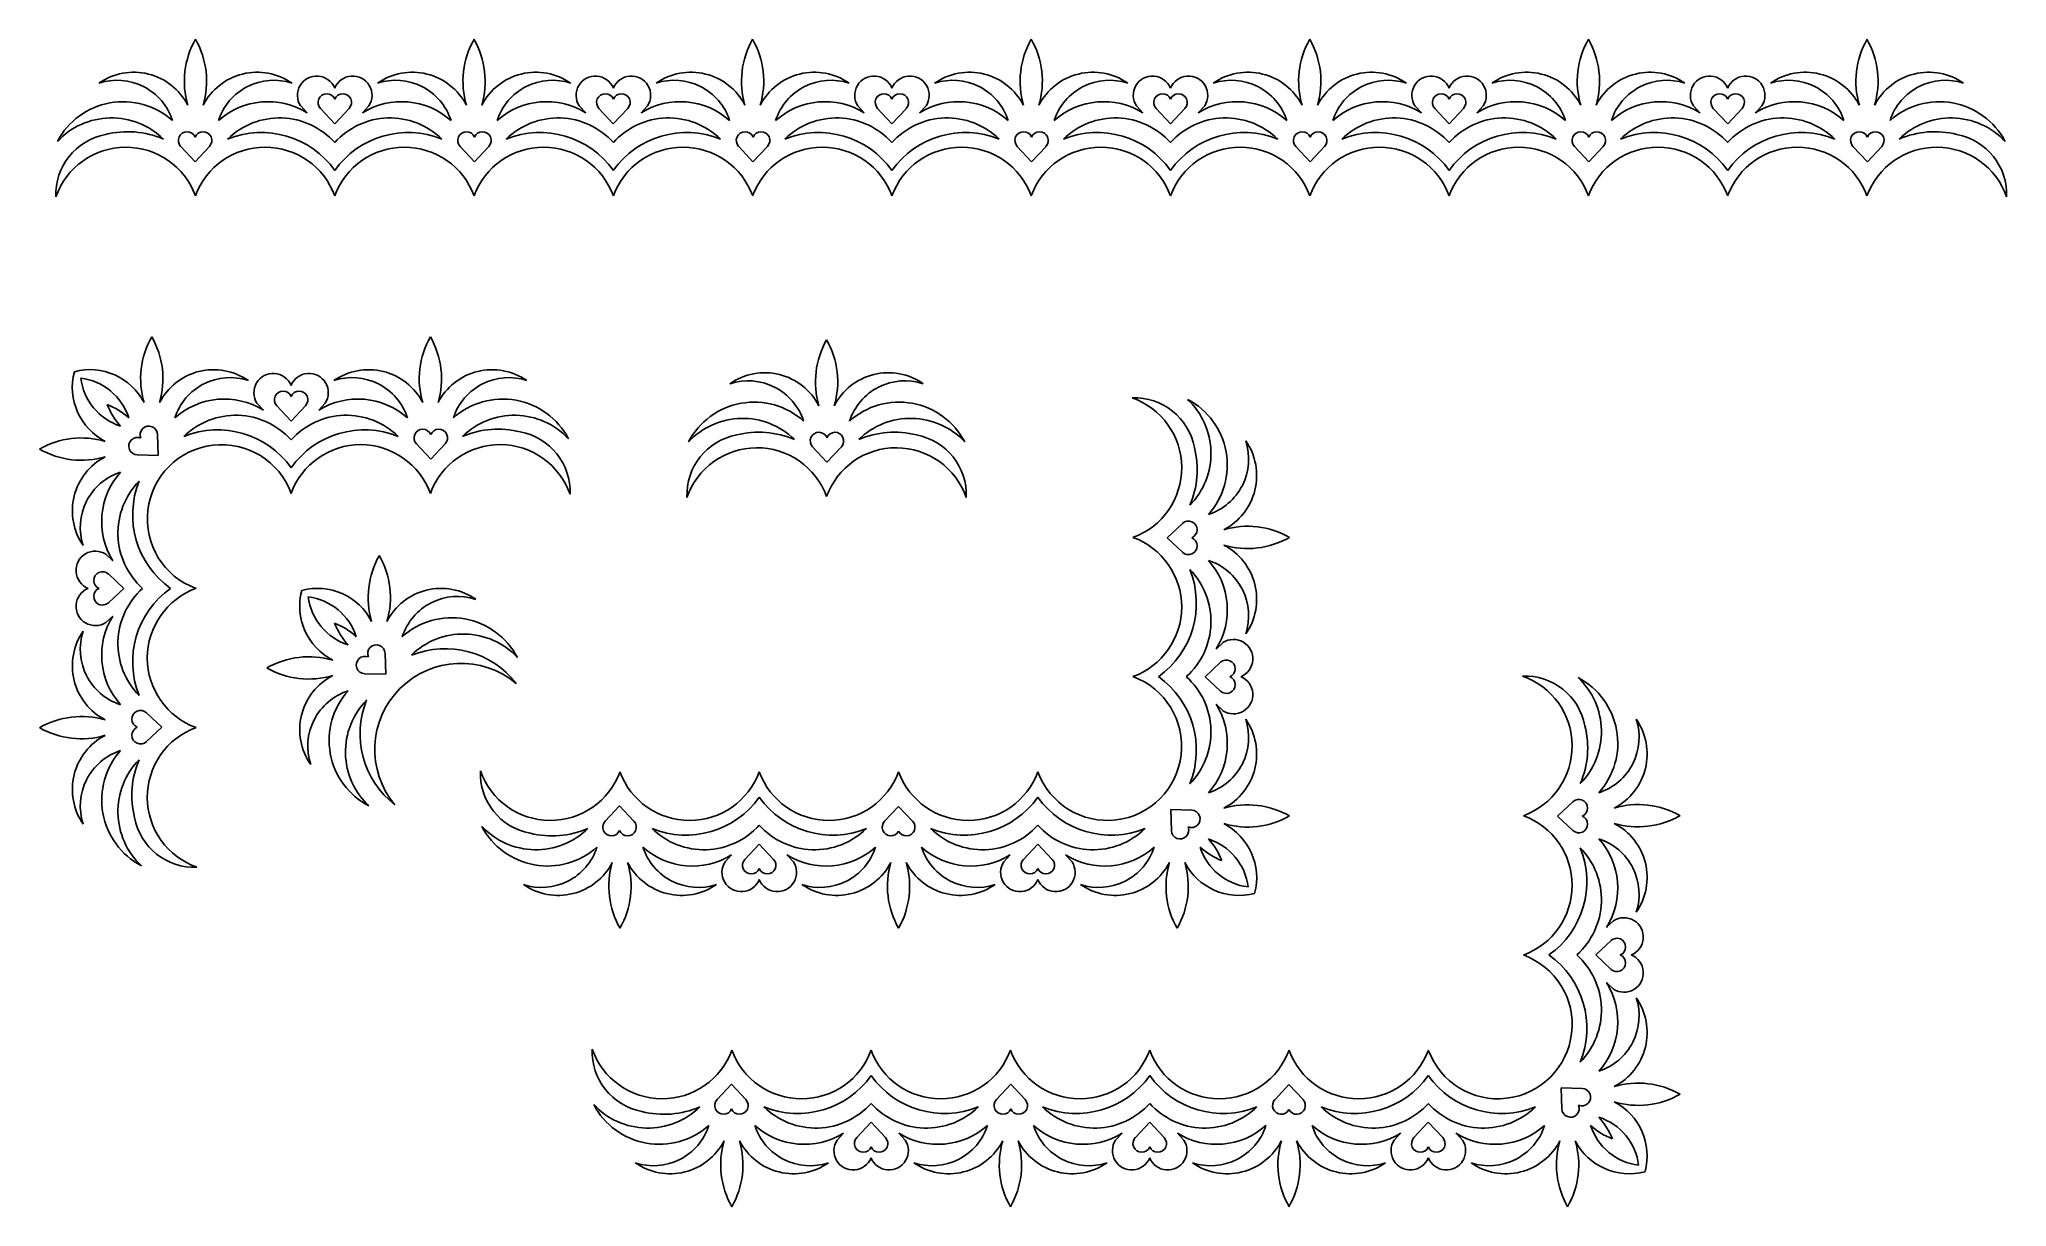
# Model space of a CAD drawing. Extents: x 558 to 774, y 368 to 496.
import ezdxf

# ---------------------------------------------------------------- set-up
doc = ezdxf.new("R2010")
doc.units = 0
doc.layers.get('0').update_dxf_attribs({"linetype": 'CONTINUOUS'})

msp = doc.modelspace()

# ---------------------------------------------------------------- linework, layer by layer
for p, q in [((586.61, 489.03), (587.32, 488.27)), ((590.35, 487.08), (588.77, 488.76)), ((590.35, 487.08), (591.93, 488.76)), ((594.09, 489.03), (593.38, 488.27)), ((617.14, 489.03), (617.85, 488.27)), ((620.88, 487.08), (619.31, 488.76)), ((620.88, 487.08), (622.46, 488.76)), ((624.63, 489.03), (623.92, 488.27)), ((647.68, 489.03), (648.39, 488.27)), ((651.42, 487.08), (649.84, 488.76)), ((651.42, 487.08), (653, 488.76)), ((655.16, 489.03), (654.45, 488.27)), ((678.21, 489.03), (678.92, 488.27)), ((681.96, 487.08), (680.38, 488.76)), ((681.96, 487.08), (683.53, 488.76)), ((685.7, 489.03), (684.99, 488.27)), ((708.75, 489.03), (709.46, 488.27)), ((712.49, 487.08), (710.91, 488.76)), ((712.49, 487.08), (714.07, 488.76)), ((716.23, 489.03), (715.52, 488.27)), ((739.28, 489.03), (739.99, 488.27)), ((743.03, 487.08), (741.45, 488.76)), ((743.03, 487.08), (744.6, 488.76)), ((746.77, 489.03), (746.06, 488.27)), ((575.04, 482.91), (573.46, 484.58)), ((575.04, 482.91), (576.61, 484.58)), ((605.66, 482.91), (604.08, 484.58)), ((605.66, 482.91), (607.24, 484.58)), ((636.19, 482.91), (634.62, 484.58)), ((636.19, 482.91), (637.77, 484.58)), ((666.73, 482.91), (665.15, 484.58)), ((666.73, 482.91), (668.31, 484.58)), ((697.27, 482.91), (695.69, 484.58)), ((697.27, 482.91), (698.84, 484.58)), ((727.8, 482.91), (726.22, 484.58)), ((727.8, 482.91), (729.38, 484.58)), ((758.34, 482.91), (756.76, 484.58)), ((758.34, 482.91), (759.92, 484.58)), ((581.82, 456.43), (582.53, 455.66)), ((585.56, 454.48), (583.98, 456.16)), ((585.56, 454.48), (587.14, 456.16)), ((589.3, 456.43), (588.59, 455.66)), ((570.99, 450.7), (570.92, 453)), ((570.99, 450.7), (568.69, 450.77)), ((600.87, 450.3), (599.29, 451.98)), ((600.87, 450.3), (602.45, 451.98)), ((644.3, 449.96), (642.72, 451.64)), ((644.3, 449.96), (645.88, 451.64)), ((681.59, 441.68), (683.26, 443.25)), ((681.59, 441.68), (683.26, 440.1)), ((565.26, 439.87), (566.03, 439.16)), ((567.21, 436.13), (565.53, 437.71)), ((567.21, 436.13), (565.53, 434.55)), ((565.26, 432.39), (566.03, 433.1)), ((687.71, 430.19), (686.95, 429.48)), ((595.93, 426.71), (595.86, 429.01)), ((685.76, 426.45), (687.44, 428.03)), ((595.93, 426.71), (593.63, 426.78)), ((685.76, 426.45), (687.44, 424.87)), ((687.71, 422.71), (686.95, 423.42)), ((571.39, 420.91), (569.71, 422.48)), ((571.39, 420.91), (569.71, 419.33)), ((621.57, 412.28), (619.99, 410.6)), ((621.57, 412.28), (623.14, 410.6)), ((652.15, 412.23), (650.61, 410.6)), ((652.15, 412.23), (653.68, 410.6)), ((681.98, 411.89), (682.05, 409.58)), ((681.98, 411.89), (684.28, 411.82)), ((724.39, 411.16), (726.06, 412.74)), ((724.39, 411.16), (726.06, 409.59)), ((636.88, 408.1), (635.3, 406.42)), ((636.88, 408.1), (638.45, 406.42)), ((667.41, 408.1), (665.84, 406.42)), ((667.41, 408.1), (668.99, 406.42)), ((633.14, 406.15), (633.85, 406.92)), ((640.62, 406.15), (639.91, 406.92)), ((663.67, 406.15), (664.38, 406.92)), ((671.16, 406.15), (670.45, 406.92)), ((730.51, 399.68), (729.75, 398.97)), ((728.56, 395.94), (730.24, 397.52)), ((728.56, 395.94), (730.24, 394.36)), ((730.51, 392.2), (729.75, 392.91)), ((633.83, 381.76), (632.25, 380.09)), ((633.83, 381.76), (635.41, 380.09)), ((664.45, 381.76), (662.87, 380.09)), ((664.45, 381.76), (666.03, 380.09)), ((694.94, 381.72), (693.41, 380.09)), ((694.94, 381.72), (696.48, 380.09)), ((724.78, 381.37), (727.08, 381.3)), ((724.78, 381.37), (724.85, 379.07)), ((649.14, 377.59), (647.56, 375.91)), ((649.14, 377.59), (650.72, 375.91)), ((679.68, 377.59), (678.1, 375.91)), ((679.68, 377.59), (681.25, 375.91)), ((710.21, 377.59), (708.64, 375.91)), ((710.21, 377.59), (711.79, 375.91)), ((645.4, 375.64), (646.11, 376.4)), ((652.88, 375.64), (652.17, 376.4)), ((675.93, 375.64), (676.64, 376.4)), ((683.42, 375.64), (682.71, 376.4)), ((706.47, 375.64), (707.18, 376.4)), ((713.95, 375.64), (713.25, 376.4))]:
    msp.add_line(p, q)
for centre, radius, start, end in [((583.12, 491.73), 9.26, 150.2195, 196.4556), ((567.04, 491.73), 9.26, 343.5444, 29.7805), ((613.66, 491.73), 9.26, 150.2195, 196.4556), ((597.57, 491.73), 9.26, 343.5444, 29.7805), ((644.19, 491.73), 9.26, 150.2195, 196.4556), ((628.11, 491.73), 9.26, 343.5444, 29.7805), ((674.73, 491.73), 9.26, 150.2195, 196.4556), ((658.65, 491.73), 9.26, 343.5444, 29.7805), ((705.26, 491.73), 9.26, 150.2195, 196.4556), ((689.18, 491.73), 9.26, 343.5444, 29.7805), ((735.8, 491.73), 9.26, 150.2195, 196.4556), ((719.72, 491.73), 9.26, 343.5444, 29.7805), ((766.34, 491.73), 9.26, 150.2195, 196.4556), ((750.25, 491.73), 9.26, 343.5444, 29.7805), ((568.31, 486.05), 6.67, 27.2657, 124.8817), ((566.49, 485.46), 6.38, 17.9334, 108.2335), ((581.85, 486.05), 6.67, 55.1183, 152.7343), ((583.67, 485.46), 6.38, 71.7665, 162.0666), ((588.38, 490.18), 2.12, 22.1916, 212.9358), ((592.31, 490.18), 2.12, 327.0642, 157.8084), ((598.84, 486.05), 6.67, 27.2657, 124.8817), ((597.02, 485.46), 6.38, 17.9334, 108.2335), ((612.39, 486.05), 6.67, 55.1183, 152.7343), ((614.21, 485.46), 6.38, 71.7665, 162.0666), ((618.92, 490.18), 2.12, 22.1916, 212.9358), ((622.85, 490.18), 2.12, 327.0642, 157.8084), ((629.38, 486.05), 6.67, 27.2657, 124.8817), ((627.56, 485.46), 6.38, 17.9334, 108.2335), ((642.92, 486.05), 6.67, 55.1183, 152.7343), ((644.74, 485.46), 6.38, 71.7665, 162.0666), ((649.46, 490.18), 2.12, 22.1916, 212.9358), ((653.38, 490.18), 2.12, 327.0642, 157.8084), ((659.91, 486.05), 6.67, 27.2657, 124.8817), ((658.1, 485.46), 6.38, 17.9334, 108.2335), ((673.46, 486.05), 6.67, 55.1183, 152.7343), ((675.28, 485.46), 6.38, 71.7665, 162.0666), ((679.99, 490.18), 2.12, 22.1916, 212.9358), ((683.92, 490.18), 2.12, 327.0642, 157.8084), ((690.45, 486.05), 6.67, 27.2657, 124.8817), ((688.63, 485.46), 6.38, 17.9334, 108.2335), ((704, 486.05), 6.67, 55.1183, 152.7343), ((705.82, 485.46), 6.38, 71.7665, 162.0666), ((710.53, 490.18), 2.12, 22.1916, 212.9358), ((714.45, 490.18), 2.12, 327.0642, 157.8084), ((720.99, 486.05), 6.67, 27.2657, 124.8817), ((719.17, 485.46), 6.38, 17.9334, 108.2335), ((734.53, 486.05), 6.67, 55.1183, 152.7343), ((736.35, 485.46), 6.38, 71.7665, 162.0666), ((741.06, 490.18), 2.12, 22.1916, 212.9358), ((744.99, 490.18), 2.12, 327.0642, 157.8084), ((751.52, 486.05), 6.67, 27.2657, 124.8817), ((749.7, 485.46), 6.38, 17.9334, 108.2335), ((765.07, 486.05), 6.67, 55.1183, 152.7343), ((766.89, 485.46), 6.38, 71.7665, 162.0666), ((589.46, 489.41), 0.954, 22.1916, 223.2633), ((591.23, 489.41), 0.954, 316.7367, 157.8084), ((620, 489.41), 0.954, 22.1916, 223.2633), ((621.77, 489.41), 0.954, 316.7367, 157.8084), ((650.54, 489.41), 0.954, 22.1916, 223.2633), ((652.3, 489.41), 0.954, 316.7367, 157.8084), ((681.07, 489.41), 0.954, 22.1916, 223.2633), ((682.84, 489.41), 0.954, 316.7367, 157.8084), ((711.61, 489.41), 0.954, 22.1916, 223.2633), ((713.37, 489.41), 0.954, 316.7367, 157.8084), ((742.14, 489.41), 0.954, 22.1916, 223.2633), ((743.91, 489.41), 0.954, 316.7367, 157.8084), ((567.14, 481.36), 8.13, 48.1948, 152.2674), ((565.87, 479.58), 8.13, 45.568, 136.8016), ((583.02, 481.36), 8.13, 58.1142, 131.8052), ((584.29, 479.58), 8.13, 41.8237, 134.432), ((596.4, 479.58), 8.13, 45.568, 138.1763), ((597.67, 481.36), 8.13, 48.1948, 121.8858), ((613.56, 481.36), 8.13, 58.1142, 131.8052), ((614.83, 479.58), 8.13, 41.8237, 134.432), ((626.94, 479.58), 8.13, 45.568, 138.1763), ((628.21, 481.36), 8.13, 48.1948, 121.8858), ((644.09, 481.36), 8.13, 58.1142, 131.8052), ((645.36, 479.58), 8.13, 41.8237, 134.432), ((657.48, 479.58), 8.13, 45.568, 138.1763), ((658.75, 481.36), 8.13, 48.1948, 121.8858), ((674.63, 481.36), 8.13, 58.1142, 131.8052), ((675.9, 479.58), 8.13, 41.8237, 134.432), ((688.01, 479.58), 8.13, 45.568, 138.1763), ((689.28, 481.36), 8.13, 48.1948, 121.8858), ((705.17, 481.36), 8.13, 58.1142, 131.8052), ((706.43, 479.58), 8.13, 41.8237, 134.432), ((718.55, 479.58), 8.13, 45.568, 138.1763), ((719.82, 481.36), 8.13, 48.1948, 121.8858), ((735.7, 481.36), 8.13, 58.1142, 131.8052), ((736.97, 479.58), 8.13, 41.8237, 134.432), ((749.08, 479.58), 8.13, 45.568, 138.1763), ((750.35, 481.36), 8.13, 48.1948, 121.8858), ((766.24, 481.36), 8.13, 27.7326, 131.8052), ((767.51, 479.58), 8.13, 43.1984, 134.432), ((566.44, 479.33), 6.67, 100.4761, 182.4166), ((567.65, 476.32), 9.88, 66.6764, 104.1892), ((574.15, 485.24), 0.954, 22.1916, 223.2633), ((575.92, 485.24), 0.954, 316.7367, 157.8084), ((582.3, 476.23), 9.88, 35.4145, 111.9767), ((598.4, 476.23), 9.88, 68.0233, 144.5855), ((604.78, 485.24), 0.954, 22.1916, 223.2633), ((606.54, 485.24), 0.954, 316.7367, 157.8084), ((612.83, 476.23), 9.88, 35.4145, 111.9767), ((628.93, 476.23), 9.88, 68.0233, 144.5855), ((635.31, 485.24), 0.954, 22.1916, 223.2633), ((637.08, 485.24), 0.954, 316.7367, 157.8084), ((643.37, 476.23), 9.88, 35.4145, 111.9767), ((659.47, 476.23), 9.88, 68.0233, 144.5855), ((665.85, 485.24), 0.954, 22.1916, 223.2633), ((667.61, 485.24), 0.954, 316.7367, 157.8084), ((673.91, 476.23), 9.88, 35.4145, 111.9767), ((690.01, 476.23), 9.88, 68.0233, 144.5855), ((696.38, 485.24), 0.954, 22.1916, 223.2633), ((698.15, 485.24), 0.954, 316.7367, 157.8084), ((704.44, 476.23), 9.88, 35.4145, 111.9767), ((720.54, 476.23), 9.88, 68.0233, 144.5855), ((726.92, 485.24), 0.954, 22.1916, 223.2633), ((728.69, 485.24), 0.954, 316.7367, 157.8084), ((734.98, 476.23), 9.88, 35.4145, 111.9767), ((751.08, 476.23), 9.88, 68.0233, 144.5855), ((757.45, 485.24), 0.954, 22.1916, 223.2633), ((759.22, 485.24), 0.954, 316.7367, 157.8084), ((765.73, 476.32), 9.88, 75.8108, 113.3236), ((766.94, 479.33), 6.67, 357.5834, 79.5239), ((567.45, 476.37), 8.13, 20.0741, 160.6949), ((582.71, 476.37), 8.13, 20.0741, 159.9259), ((597.98, 476.37), 8.13, 20.0741, 159.9259), ((613.25, 476.37), 8.13, 20.0741, 159.9259), ((628.52, 476.37), 8.13, 20.0741, 159.9259), ((643.79, 476.37), 8.13, 20.0741, 159.9259), ((659.05, 476.37), 8.13, 20.0741, 159.9259), ((674.32, 476.37), 8.13, 20.0741, 159.9259), ((689.59, 476.37), 8.13, 20.0741, 159.9259), ((704.86, 476.37), 8.13, 20.0741, 159.9259), ((720.13, 476.37), 8.13, 20.0741, 159.9259), ((735.39, 476.37), 8.13, 20.0741, 159.9259), ((750.66, 476.37), 8.13, 20.0741, 159.9259), ((765.93, 476.37), 8.13, 19.3051, 159.9259), ((578.33, 459.12), 9.26, 150.2195, 196.4556), ((562.25, 459.12), 9.26, 343.5444, 29.7805), ((608.87, 459.12), 9.26, 150.2195, 196.4556), ((592.79, 459.12), 9.26, 343.5444, 29.7805), ((652.3, 458.78), 9.26, 150.2195, 196.4556), ((636.22, 458.78), 9.26, 343.5444, 29.7805), ((568.25, 458.17), 6.67, 165.0774, 242.7343), ((563.52, 453.44), 6.67, 27.2657, 104.9226), ((577.07, 453.44), 6.67, 55.1183, 152.7343), ((583.6, 457.58), 2.12, 22.1916, 212.9358), ((587.52, 457.58), 2.12, 327.0642, 157.8084), ((594.06, 453.44), 6.67, 27.2657, 124.8817), ((607.6, 453.44), 6.67, 55.1183, 152.7343), ((637.48, 453.1), 6.67, 27.2657, 124.8817), ((651.03, 453.1), 6.67, 55.1183, 152.7343), ((568.83, 459.99), 6.38, 187.257, 252.0666), ((561.7, 452.86), 6.38, 17.9334, 82.743), ((578.88, 452.86), 6.38, 71.7665, 162.0666), ((584.68, 456.81), 0.954, 22.1916, 223.2633), ((586.44, 456.81), 0.954, 316.7367, 157.8084), ((592.24, 452.86), 6.38, 17.9334, 108.2335), ((609.42, 452.86), 6.38, 71.7665, 162.0666), ((635.67, 452.51), 6.38, 17.9334, 108.2335), ((652.85, 452.51), 6.38, 71.7665, 162.0666), ((562.35, 448.76), 8.13, 48.1948, 68.0444), ((572.93, 459.34), 8.13, 201.9556, 221.8052), ((578.23, 448.76), 8.13, 58.1142, 131.8052), ((579.5, 446.98), 8.13, 41.8237, 134.432), ((591.62, 446.98), 8.13, 45.568, 138.1763), ((592.89, 448.76), 8.13, 48.1948, 121.8858), ((608.77, 448.76), 8.13, 27.7326, 131.8052), ((610.04, 446.98), 8.13, 43.1984, 134.432), ((636.32, 448.42), 8.13, 48.1948, 152.2674), ((652.2, 448.42), 8.13, 27.7326, 131.8052), ((678.02, 450.36), 6.67, 10.4761, 92.4166), ((675.05, 449.35), 8.13, 290.0741, 70.6949), ((678.26, 450.93), 8.13, 315.568, 46.8016), ((680.05, 449.66), 8.13, 318.1948, 62.2674), ((569.97, 452.97), 0.954, 1.7367, 202.8084), ((577.51, 443.63), 9.88, 35.4145, 111.9767), ((593.61, 443.63), 9.88, 68.0233, 144.5855), ((599.99, 452.63), 0.954, 22.1916, 223.2633), ((601.75, 452.63), 0.954, 316.7367, 157.8084), ((608.26, 443.71), 9.88, 75.8108, 113.3236), ((609.47, 446.73), 6.67, 357.5834, 79.5239), ((635.62, 446.39), 6.67, 100.4761, 182.4166), ((635.05, 446.64), 8.13, 45.568, 136.8016), ((636.83, 443.37), 9.88, 66.6764, 104.1892), ((643.42, 452.29), 0.954, 22.1916, 223.2633), ((645.18, 452.29), 0.954, 316.7367, 157.8084), ((653.47, 446.64), 8.13, 43.1984, 134.432), ((651.69, 443.37), 9.88, 75.8108, 113.3236), ((652.9, 446.39), 6.67, 357.5834, 79.5239), ((562.57, 443.36), 9.26, 73.5444, 119.7805), ((562.57, 459.44), 9.26, 240.2195, 286.4556), ((568.72, 451.72), 0.954, 67.1916, 268.2633), ((577.93, 443.76), 8.13, 20.0741, 249.9259), ((593.19, 443.76), 8.13, 20.0741, 159.9259), ((608.46, 443.76), 8.13, 19.3051, 159.9259), ((636.62, 443.42), 8.13, 20.0741, 160.6949), ((651.89, 443.42), 8.13, 19.3051, 159.9259), ((675, 449.15), 9.88, 336.6764, 14.1892), ((684.14, 450.31), 6.38, 287.9334, 18.2335), ((684.73, 448.49), 6.67, 297.2657, 34.8817), ((568.25, 444.63), 6.67, 117.2657, 214.8817), ((568.83, 442.81), 6.38, 107.9334, 198.2335), ((572.93, 443.46), 8.13, 138.1948, 211.8858), ((574.71, 442.19), 8.13, 135.568, 228.1763), ((578.07, 444.18), 9.88, 158.0233, 234.5855), ((683.92, 442.56), 0.954, 292.1916, 133.2633), ((690.41, 433.68), 9.26, 60.2195, 106.4556), ((564.11, 438.09), 2.12, 57.0642, 247.8084), ((675.05, 434.09), 8.13, 290.0741, 69.9259), ((683.92, 440.79), 0.954, 226.7367, 67.8084), ((690.41, 449.76), 9.26, 253.5444, 299.7805), ((684.73, 434.95), 6.67, 325.1183, 62.7343), ((564.88, 437.01), 0.954, 46.7367, 247.8084), ((603.27, 435.14), 9.26, 150.2195, 196.4556), ((587.19, 435.14), 9.26, 343.5444, 29.7805), ((674.91, 434.5), 9.88, 305.4145, 21.9767), ((678.26, 432.51), 8.13, 311.8237, 44.432), ((684.14, 433.13), 6.38, 341.7665, 72.0666), ((680.05, 433.78), 8.13, 328.1142, 41.8052), ((564.11, 434.17), 2.12, 112.1916, 302.9358), ((564.88, 435.25), 0.954, 112.1916, 313.2633), ((574.71, 430.07), 8.13, 131.8237, 224.432), ((578.07, 428.08), 9.88, 125.4145, 201.9767), ((577.93, 428.5), 8.13, 110.0741, 249.9259), ((593.18, 434.19), 6.67, 165.0774, 242.7343), ((588.46, 429.46), 6.67, 27.2657, 104.9226), ((602, 429.46), 6.67, 55.1183, 152.7343), ((586.64, 428.87), 6.38, 17.9334, 82.743), ((593.77, 436.01), 6.38, 187.257, 252.0666), ((603.82, 428.87), 6.38, 71.7665, 162.0666), ((568.25, 427.64), 6.67, 145.1183, 242.7343), ((568.83, 429.45), 6.38, 161.7665, 252.0666), ((572.93, 428.8), 8.13, 148.1142, 221.8052), ((597.86, 435.36), 8.13, 201.9556, 221.8052), ((587.29, 424.78), 8.13, 48.1948, 68.0444), ((603.17, 424.78), 8.13, 27.7326, 131.8052), ((594.91, 428.98), 0.954, 1.7367, 202.8084), ((604.44, 423), 8.13, 43.1984, 134.432), ((602.45, 419.64), 9.88, 37.8562, 111.9767), ((688.86, 428.41), 2.12, 292.1916, 122.9358), ((587.5, 419.37), 9.26, 73.5444, 119.7805), ((587.5, 435.45), 9.26, 240.2195, 286.4556), ((593.66, 427.73), 0.954, 67.1916, 268.2633), ((604.17, 418.47), 9.44, 49.9418, 220.0582), ((688.09, 427.33), 0.954, 292.1916, 133.2633), ((593.18, 420.64), 6.67, 117.2657, 214.8817), ((593.77, 418.82), 6.38, 107.9334, 198.2335), ((597.86, 419.47), 8.13, 138.1948, 242.2674), ((675.05, 418.82), 8.13, 200.0741, 69.9259), ((674.91, 418.4), 9.88, 338.0233, 54.5855), ((678.26, 420.39), 8.13, 315.568, 48.1763), ((688.09, 425.57), 0.954, 226.7367, 67.8084), ((688.86, 424.49), 2.12, 237.0642, 67.8084), ((720.81, 419.85), 6.67, 10.4761, 92.4166), ((717.85, 418.84), 8.13, 290.0741, 70.6949), ((721.06, 420.42), 8.13, 315.568, 46.8016), ((722.85, 419.15), 8.13, 318.1948, 62.2674), ((569.06, 421.79), 0.954, 46.7367, 247.8084), ((599.65, 418.2), 8.13, 135.568, 226.8016), ((603, 420.2), 9.88, 158.0233, 232.1438), ((680.05, 419.13), 8.13, 318.1948, 31.8858), ((562.57, 412.82), 9.26, 73.5444, 119.7805), ((562.57, 428.9), 9.26, 240.2195, 286.4556), ((569.06, 420.02), 0.954, 112.1916, 313.2633), ((577.93, 413.23), 8.13, 110.0741, 250.6949), ((684.14, 419.78), 6.38, 287.9334, 18.2335), ((684.73, 417.96), 6.67, 297.2657, 34.8817), ((717.8, 418.64), 9.88, 336.6764, 14.1892), ((726.94, 419.8), 6.38, 287.9334, 18.2335), ((727.53, 417.98), 6.67, 297.2657, 34.8817), ((568.25, 414.09), 6.67, 117.2657, 214.8817), ((568.83, 412.27), 6.38, 107.9334, 198.2335), ((572.93, 412.92), 8.13, 138.1948, 242.2674), ((574.71, 411.65), 8.13, 135.568, 226.8016), ((577.98, 413.43), 9.88, 156.6764, 194.1892), ((612.97, 415.85), 6.67, 177.5834, 259.5239), ((613.98, 418.82), 8.13, 199.3051, 339.9259), ((629.24, 418.82), 8.13, 200.0741, 339.9259), ((644.51, 418.82), 8.13, 200.0741, 339.9259), ((659.78, 418.82), 8.13, 200.0741, 339.9259), ((628.83, 418.96), 9.88, 248.0233, 324.5855), ((644.93, 418.96), 9.88, 215.4145, 291.9767), ((659.36, 418.96), 9.88, 248.0233, 324.5855), ((675.46, 418.96), 9.88, 215.4145, 291.9767), ((690.41, 403.14), 9.26, 60.2195, 106.4556), ((726.72, 412.05), 0.954, 292.1916, 133.2633), ((733.21, 403.17), 9.26, 60.2195, 106.4556), ((574.96, 412.22), 6.67, 190.4761, 272.4166), ((613.67, 413.82), 8.13, 207.7326, 311.8052), ((612.4, 415.6), 8.13, 223.1984, 314.432), ((614.18, 418.87), 9.88, 255.8108, 293.3236), ((620.68, 409.95), 0.954, 136.7367, 337.8084), ((622.45, 409.95), 0.954, 202.1916, 43.2633), ((630.82, 415.6), 8.13, 225.568, 318.1763), ((642.93, 415.6), 8.13, 221.8237, 314.432), ((651.31, 409.95), 0.954, 136.7367, 331.7452), ((652.99, 409.95), 0.954, 208.2548, 43.2633), ((661.36, 415.6), 8.13, 225.568, 318.1763), ((673.47, 415.6), 8.13, 221.8237, 314.432), ((683, 409.61), 0.954, 181.7367, 22.8084), ((684.25, 410.86), 0.954, 247.1916, 88.2633), ((690.41, 419.22), 9.26, 253.5444, 299.7805), ((684.73, 404.41), 6.67, 345.0774, 62.7343), ((717.85, 403.57), 8.13, 290.0741, 69.9259), ((726.72, 410.28), 0.954, 226.7367, 67.8084), ((733.21, 419.25), 9.26, 253.5444, 299.7805), ((727.53, 404.43), 6.67, 325.1183, 62.7343), ((613.02, 409.72), 6.38, 251.7665, 342.0666), ((630.2, 409.72), 6.38, 197.9334, 288.2335), ((629.55, 413.82), 8.13, 228.1948, 301.8858), ((644.2, 413.82), 8.13, 238.1142, 311.8052), ((643.55, 409.72), 6.38, 251.7665, 342.0666), ((660.74, 409.72), 6.38, 197.9334, 288.2335), ((660.09, 413.82), 8.13, 228.1948, 301.8858), ((674.74, 413.82), 8.13, 238.1142, 311.8052), ((674.09, 409.72), 6.38, 251.7665, 342.0666), ((691.27, 409.72), 6.38, 197.9334, 262.743), ((690.62, 413.82), 8.13, 228.1948, 248.0444), ((680.05, 403.24), 8.13, 21.9556, 41.8052), ((684.14, 402.59), 6.38, 7.257, 72.0666), ((717.71, 403.99), 9.88, 305.4145, 21.9767), ((721.06, 402), 8.13, 311.8237, 44.432), ((722.85, 403.26), 8.13, 328.1142, 41.8052), ((726.94, 402.61), 6.38, 341.7665, 72.0666), ((614.84, 409.14), 6.67, 235.1183, 332.7343), ((629.65, 403.46), 9.26, 163.5444, 209.7805), ((613.57, 403.46), 9.26, 330.2195, 16.4556), ((628.38, 409.14), 6.67, 207.2657, 304.8817), ((634.91, 405), 2.12, 147.0642, 337.8084), ((635.99, 405.77), 0.954, 136.7367, 337.8084), ((637.76, 405.77), 0.954, 202.1916, 43.2633), ((638.84, 405), 2.12, 202.1916, 32.9358), ((645.37, 409.14), 6.67, 235.1183, 332.7343), ((660.19, 403.46), 9.26, 163.5444, 209.7805), ((644.1, 403.46), 9.26, 330.2195, 16.4556), ((658.92, 409.14), 6.67, 207.2657, 304.8817), ((665.45, 405), 2.12, 147.0642, 337.8084), ((666.53, 405.77), 0.954, 136.7367, 337.8084), ((668.3, 405.77), 0.954, 202.1916, 43.2633), ((669.38, 405), 2.12, 202.1916, 32.9358), ((675.91, 409.14), 6.67, 235.1183, 332.7343), ((690.72, 403.46), 9.26, 163.5444, 209.7805), ((674.64, 403.46), 9.26, 330.2195, 16.4556), ((689.45, 409.14), 6.67, 207.2657, 284.9226), ((731.66, 397.9), 2.12, 292.1916, 122.9358), ((730.89, 396.82), 0.954, 292.1916, 133.2633), ((717.85, 388.3), 8.13, 200.0741, 69.9259), ((717.71, 387.89), 9.88, 338.0233, 54.5855), ((721.06, 389.88), 8.13, 315.568, 48.1763), ((730.89, 395.06), 0.954, 226.7367, 67.8084), ((731.66, 393.98), 2.12, 237.0642, 67.8084), ((722.85, 388.61), 8.13, 318.1948, 31.8858), ((726.94, 389.26), 6.38, 287.9334, 18.2335), ((727.53, 387.44), 6.67, 297.2657, 34.8817), ((625.23, 385.34), 6.67, 177.5834, 259.5239), ((626.24, 388.3), 8.13, 199.3051, 339.9259), ((641.51, 388.3), 8.13, 200.0741, 339.9259), ((656.77, 388.3), 8.13, 200.0741, 339.9259), ((672.04, 388.3), 8.13, 200.0741, 339.9259), ((687.31, 388.3), 8.13, 200.0741, 339.9259), ((702.58, 388.3), 8.13, 200.0741, 339.9259), ((641.09, 388.44), 9.88, 248.0233, 324.5855), ((657.19, 388.44), 9.88, 215.4145, 291.9767), ((671.63, 388.44), 9.88, 248.0233, 324.5855), ((687.73, 388.44), 9.88, 215.4145, 291.9767), ((702.16, 388.44), 9.88, 248.0233, 324.5855), ((718.26, 388.44), 9.88, 215.4145, 291.9767), ((733.21, 372.63), 9.26, 60.2195, 106.4556), ((632.95, 379.43), 0.954, 136.7367, 337.8084), ((634.71, 379.43), 0.954, 202.1916, 43.2633), ((643.08, 385.09), 8.13, 225.568, 318.1763), ((655.2, 385.09), 8.13, 221.8237, 314.432), ((663.57, 379.43), 0.954, 136.7367, 337.8084), ((665.33, 379.43), 0.954, 202.1916, 43.2633), ((673.62, 385.09), 8.13, 225.568, 318.1763), ((685.73, 385.09), 8.13, 221.8237, 314.432), ((694.1, 379.43), 0.954, 136.7367, 331.7452), ((695.78, 379.43), 0.954, 208.2548, 43.2633), ((704.16, 385.09), 8.13, 225.568, 318.1763), ((716.27, 385.09), 8.13, 221.8237, 314.432), ((727.05, 380.35), 0.954, 247.1916, 88.2633), ((733.21, 388.71), 9.26, 253.5444, 299.7805), ((727.53, 373.9), 6.67, 345.0774, 62.7343), ((625.93, 383.31), 8.13, 207.7326, 311.8052), ((624.66, 385.09), 8.13, 223.1984, 314.432), ((626.44, 388.35), 9.88, 255.8108, 293.3236), ((725.8, 379.1), 0.954, 181.7367, 22.8084), ((722.85, 372.73), 8.13, 21.9556, 41.8052), ((726.94, 372.08), 6.38, 7.257, 72.0666), ((625.28, 379.21), 6.38, 251.7665, 342.0666), ((627.1, 378.62), 6.67, 235.1183, 332.7343), ((641.91, 372.94), 9.26, 163.5444, 209.7805), ((625.83, 372.94), 9.26, 330.2195, 16.4556), ((640.65, 378.62), 6.67, 207.2657, 304.8817), ((642.46, 379.21), 6.38, 197.9334, 288.2335), ((641.81, 383.31), 8.13, 228.1948, 301.8858), ((647.18, 374.49), 2.12, 147.0642, 337.8084), ((648.26, 375.26), 0.954, 136.7367, 337.8084), ((650.02, 375.26), 0.954, 202.1916, 43.2633), ((651.1, 374.49), 2.12, 202.1916, 32.9358), ((656.47, 383.31), 8.13, 238.1142, 311.8052), ((655.82, 379.21), 6.38, 251.7665, 342.0666), ((657.64, 378.62), 6.67, 235.1183, 332.7343), ((672.45, 372.94), 9.26, 163.5444, 209.7805), ((656.37, 372.94), 9.26, 330.2195, 16.4556), ((671.18, 378.62), 6.67, 207.2657, 304.8817), ((672.35, 383.31), 8.13, 228.1948, 301.8858), ((673, 379.21), 6.38, 197.9334, 288.2335), ((677.71, 374.49), 2.12, 147.0642, 337.8084), ((678.79, 375.26), 0.954, 136.7367, 337.8084), ((680.56, 375.26), 0.954, 202.1916, 43.2633), ((681.64, 374.49), 2.12, 202.1916, 32.9358), ((687, 383.31), 8.13, 238.1142, 311.8052), ((686.35, 379.21), 6.38, 251.7665, 342.0666), ((688.17, 378.62), 6.67, 235.1183, 332.7343), ((702.99, 372.94), 9.26, 163.5444, 209.7805), ((686.9, 372.94), 9.26, 330.2195, 16.4556), ((701.72, 378.62), 6.67, 207.2657, 304.8817), ((702.89, 383.31), 8.13, 228.1948, 301.8858), ((703.54, 379.21), 6.38, 197.9334, 288.2335), ((708.25, 374.49), 2.12, 147.0642, 337.8084), ((709.33, 375.26), 0.954, 136.7367, 337.8084), ((711.1, 375.26), 0.954, 202.1916, 43.2633), ((712.18, 374.49), 2.12, 202.1916, 32.9358), ((717.54, 383.31), 8.13, 238.1142, 311.8052), ((716.89, 379.21), 6.38, 251.7665, 342.0666), ((718.71, 378.62), 6.67, 235.1183, 332.7343), ((733.52, 372.94), 9.26, 163.5444, 209.7805), ((717.44, 372.94), 9.26, 330.2195, 16.4556), ((732.25, 378.62), 6.67, 207.2657, 284.9226), ((733.42, 383.31), 8.13, 228.1948, 248.0444), ((734.07, 379.21), 6.38, 197.9334, 262.743)]:
    msp.add_arc(centre, radius, start, end)

doc.saveas('drawing.dxf')
